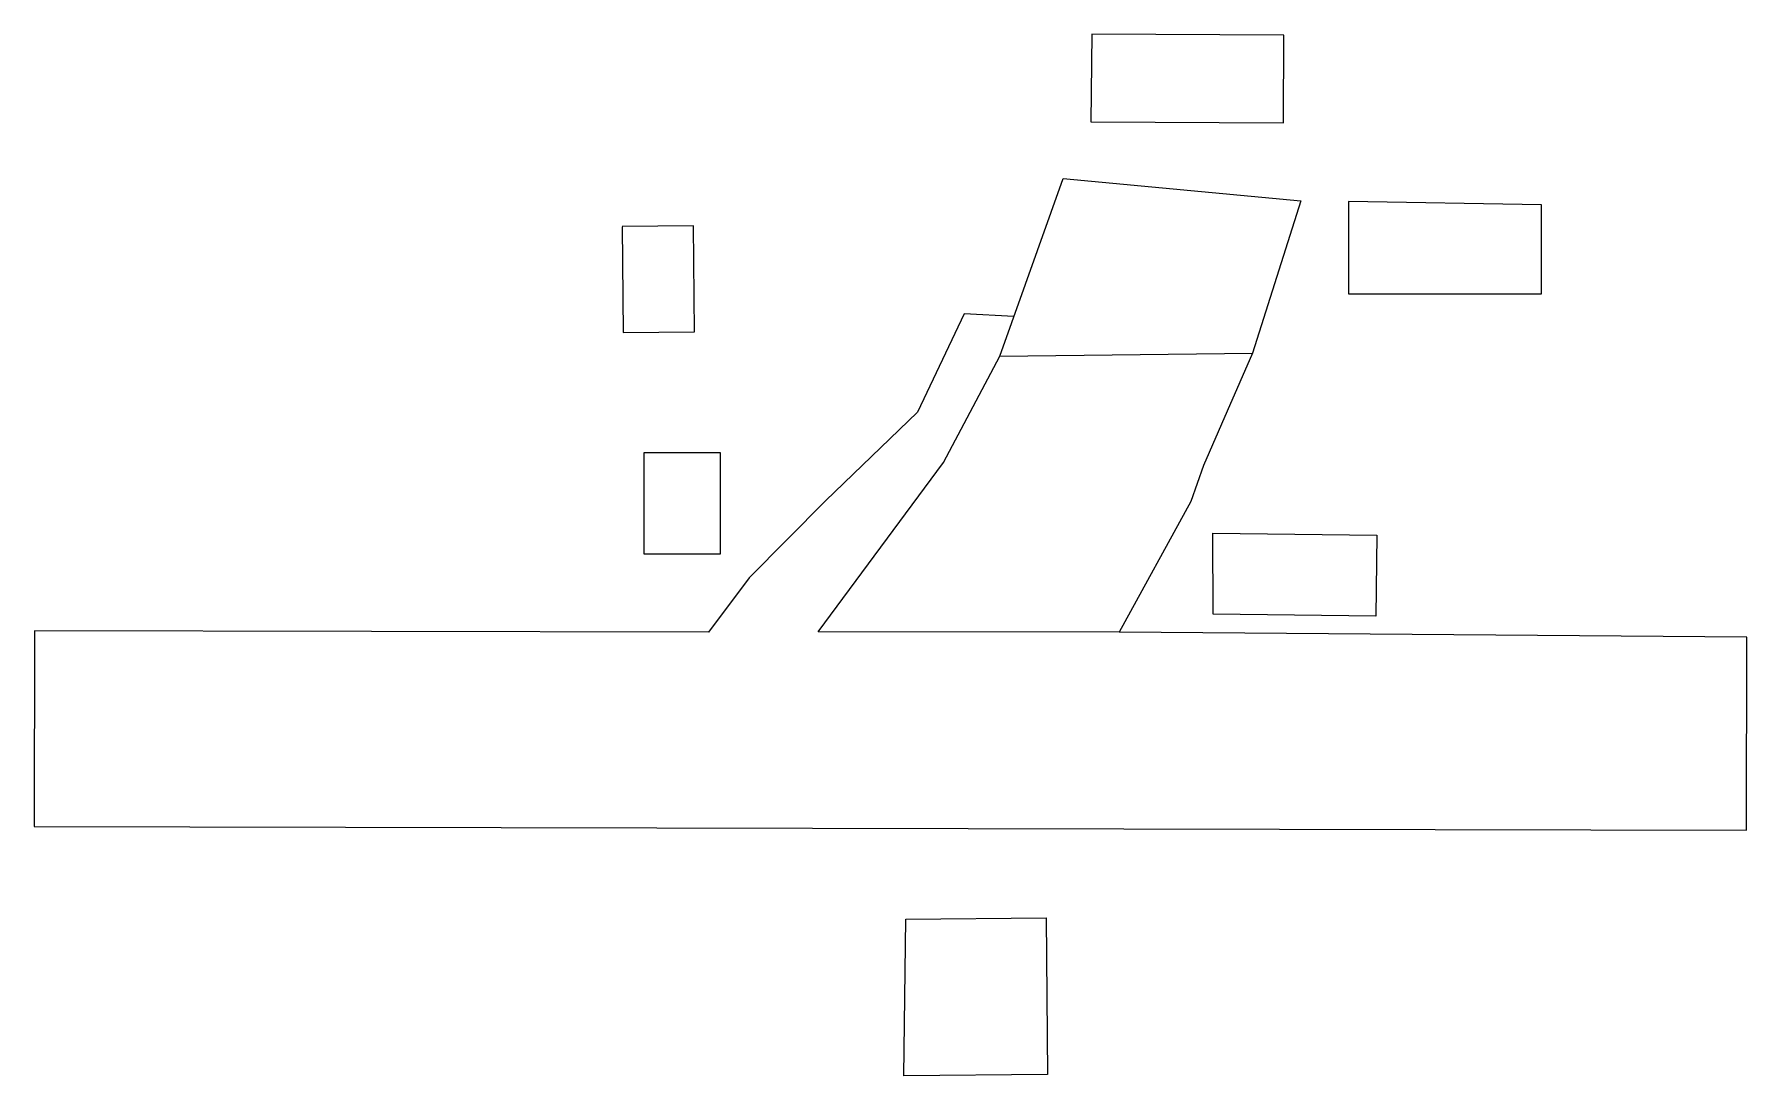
# Model space of a CAD drawing. Header units: metres. Extents: x 3996 to 16803, y -1642 to 12107.
# Drawn here: x 4179.4 to 4327.4, y 2921.5 to 3011.5 of the extents above; entities that cross this region are included whole.
import ezdxf

# ---------------------------------------------------------------- set-up
doc = ezdxf.new("R2010")
doc.units = ezdxf.units.M

msp = doc.modelspace()

# ---------------------------------------------------------------- linework, layer by layer
for p, q in [((4270.79062, 3011.46102), (4270.70019, 3003.90418)), ((4287.3853, 3011.37238), (4270.79062, 3011.46102)), ((4287.34493, 3003.81528), (4287.3853, 3011.37238)), ((4270.70019, 3003.90418), (4287.34493, 3003.81528)), ((4262.85021, 2983.65221), (4268.31, 2998.99046)), ((4268.31, 2998.99046), (4288.84873, 2997.08617)), ((4288.84873, 2997.08617), (4284.68899, 2983.92924)), ((4292.97966, 2997.01905), (4292.97966, 2989.05535)), ((4309.63342, 2996.72786), (4292.97966, 2997.01905)), ((4309.63465, 2996.48814), (4309.63342, 2996.72786)), ((4309.63465, 2989.05535), (4309.63465, 2996.48814)), ((4236.3915, 2994.9088), (4230.22404, 2994.84826)), ((4230.22428, 2994.8239), (4230.31371, 2985.71281)), ((4236.48117, 2985.77334), (4236.3915, 2994.9088)), ((4292.97966, 2989.05535), (4309.63465, 2989.05535)), ((4259.7781, 2987.30659), (4255.74062, 2978.82401)), ((4264.0724, 2987.08573), (4259.7781, 2987.30659)), ((4230.31371, 2985.71281), (4236.48117, 2985.77334)), ((4257.99718, 2974.47698), (4262.85021, 2983.65221)), ((4262.85021, 2983.65221), (4284.68899, 2983.92924)), ((4284.68899, 2983.92924), (4282.50191, 2978.91971)), ((4255.74062, 2978.82401), (4247.80488, 2971.17578)), ((4282.50191, 2978.91971), (4280.44813, 2974.2155)), ((4232.1376, 2975.35066), (4238.68657, 2975.35066)), ((4232.1376, 2966.56929), (4232.1376, 2975.35066)), ((4238.68657, 2975.35066), (4238.68657, 2966.56929)), ((4247.14636, 2959.84344), (4257.99718, 2974.47698)), ((4280.44813, 2974.2155), (4279.34626, 2971.0971)), ((4247.80488, 2971.17578), (4241.20729, 2964.50116)), ((4279.34626, 2971.0971), (4273.14634, 2959.81177)), ((4281.2432, 2968.37903), (4295.41528, 2968.20598)), ((4281.27741, 2961.38663), (4281.2432, 2968.37903)), ((4295.41528, 2968.20598), (4295.32992, 2961.21504)), ((4238.68657, 2966.56929), (4232.1376, 2966.56929)), ((4241.20729, 2964.50116), (4237.6829, 2959.81893)), ((4295.32992, 2961.21504), (4281.27741, 2961.38663)), ((4179.48131, 2959.93867), (4179.44653, 2943.03164)), ((4237.6829, 2959.81893), (4179.48131, 2959.93867)), ((4273.14634, 2959.81177), (4247.14636, 2959.84344)), ((4327.36972, 2959.3806), (4273.14634, 2959.81177)), ((4327.33546, 2942.72737), (4327.36972, 2959.3806)), ((4179.44653, 2943.03164), (4327.33546, 2942.72737)), ((4254.56054, 2921.51028), (4254.72651, 2935.02396)), ((4254.72651, 2935.02396), (4266.84642, 2935.13657)), ((4266.84642, 2935.13657), (4266.97196, 2921.62559)), ((4266.97196, 2921.62559), (4254.56054, 2921.51028))]:
    msp.add_line(p, q)

doc.saveas('drawing.dxf')
